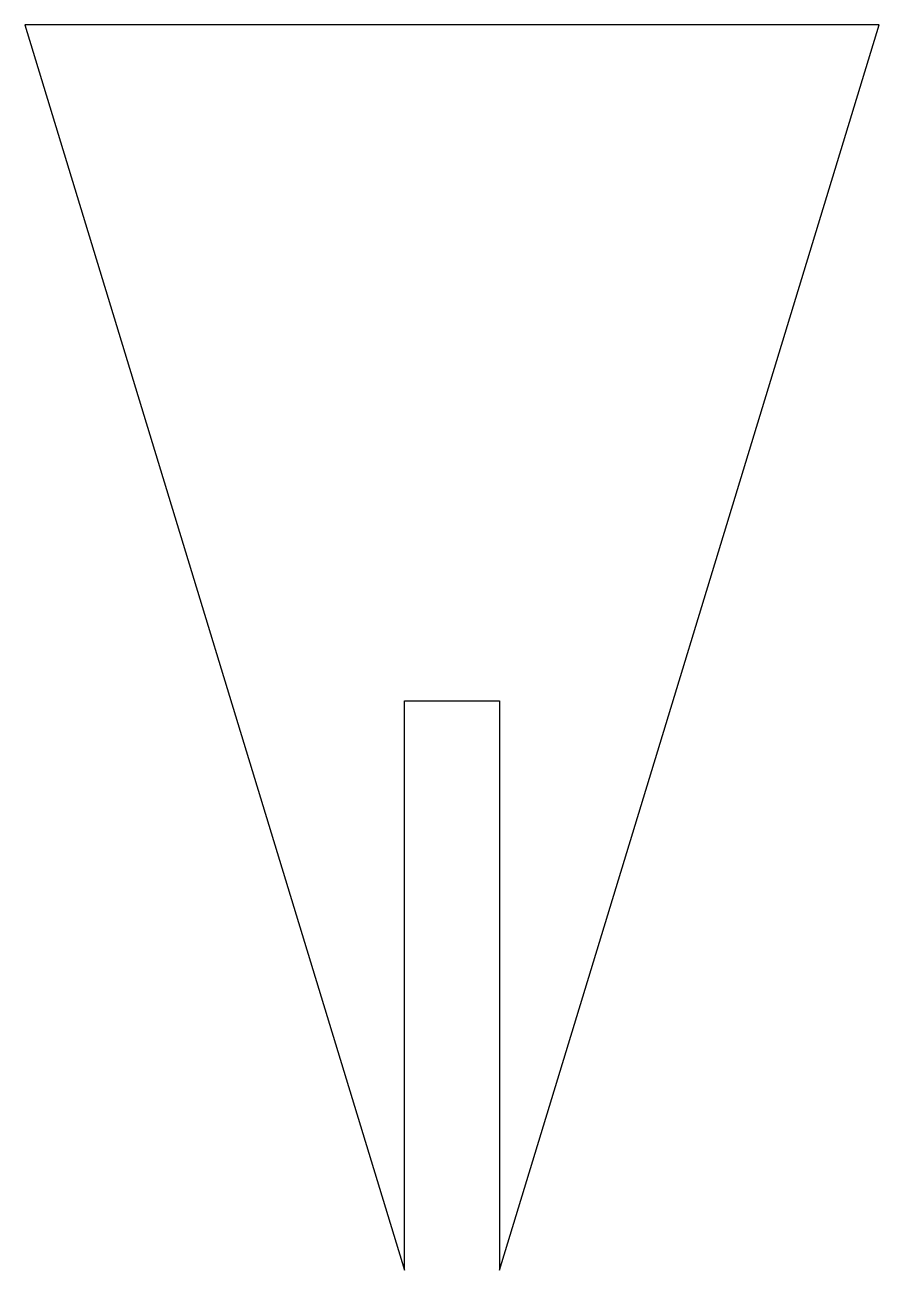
# Model space of a CAD drawing. Extents: x -1.13 to 1.12, y -1.96 to 1.32.
import ezdxf

# ---------------------------------------------------------------- set-up
doc = ezdxf.new("R2010")
doc.units = 0
doc.layers.get('0').update_dxf_attribs({"linetype": 'CONTINUOUS'})

msp = doc.modelspace()

# ---------------------------------------------------------------- linework, layer by layer
msp.add_lwpolyline([(0.125, -0.4579), (0.125, -1.9579), (1.125, 1.3228), (-1.125, 1.3228), (-0.125, -1.9579), (-0.125, -0.4579)], close=True)

doc.saveas('drawing.dxf')
